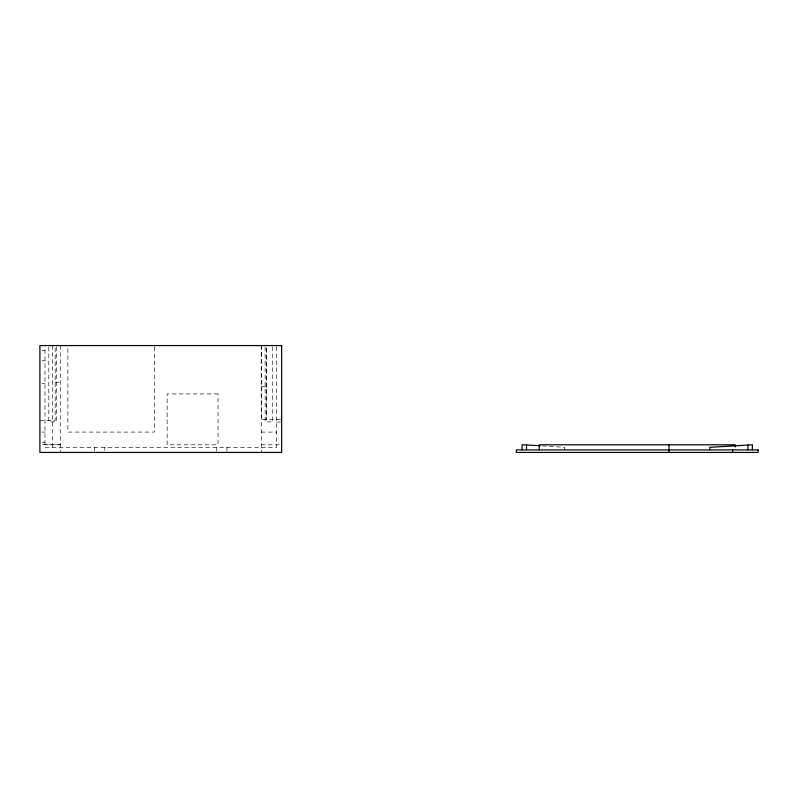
<?xml version="1.0" encoding="UTF-8"?>
<svg xmlns="http://www.w3.org/2000/svg" width="798" height="798" viewBox="0 0 798 798"><rect width="100%" height="100%" fill="white"/><g stroke="black" fill="none" stroke-linecap="round" stroke-linejoin="round"><path stroke-width="0.6" stroke-dasharray="3.99 2.99" d="M266.342 386.741L266.342 346.781L266.382 419.698L266.342 386.741L261.245 386.741L261.245 346.781M41.935 350.651L44.987 350.651M41.935 360.826L44.987 360.826M55.172 382.262L60.259 382.262M41.935 383.728L44.987 383.728M280.497 419.698L261.295 419.698L261.245 386.741M39.9 420.426L55.172 420.426L55.172 346.781M276.567 422.042L281.654 422.042M41.935 432.077L44.987 432.077M261.295 432.077L276.567 432.077M41.935 442.262L44.987 442.262M261.295 444.805L280.457 444.805M542.53 445.873L564.695 447.349L564.695 449.892M276.567 346.791L276.567 447.349L44.987 447.349L44.987 346.791M272.746 346.791L272.746 421.903L265.126 421.903L265.116 346.791M261.295 345.564L261.295 452.436M226.941 447.349L226.941 452.436M216.757 447.349L216.757 452.436M154.413 346.801L154.413 432.077L67.89 432.077L67.89 346.801M104.787 447.349L104.787 450.401M94.613 447.349L94.613 452.436M60.259 345.564L60.259 452.436M56.439 346.791L56.439 421.903L48.808 421.903L48.808 346.791M52.628 345.564L52.628 447.349M218.034 393.913L167.141 393.913L167.141 444.805L218.034 444.805L218.034 393.913M60.259 444.745L41.935 444.745L60.259 444.805"/><path stroke-width="1.2" d="M752.374 449.892L752.374 444.805L709.751 447.349L709.751 449.892M540.076 445.713L522.072 444.805L522.072 449.892M747.925 444.805L747.925 449.892M735.197 446.84L735.197 444.805L539.249 444.805L539.249 449.892M732.654 449.892L732.654 452.436M669.033 444.805L669.033 452.436M526.53 444.805L526.53 449.892M281.654 345.564L39.9 345.564L39.9 452.436L281.654 452.436L281.654 345.564M758.1 449.892L516.346 449.892L516.346 452.436L758.1 452.436L758.1 449.892"/></g></svg>
